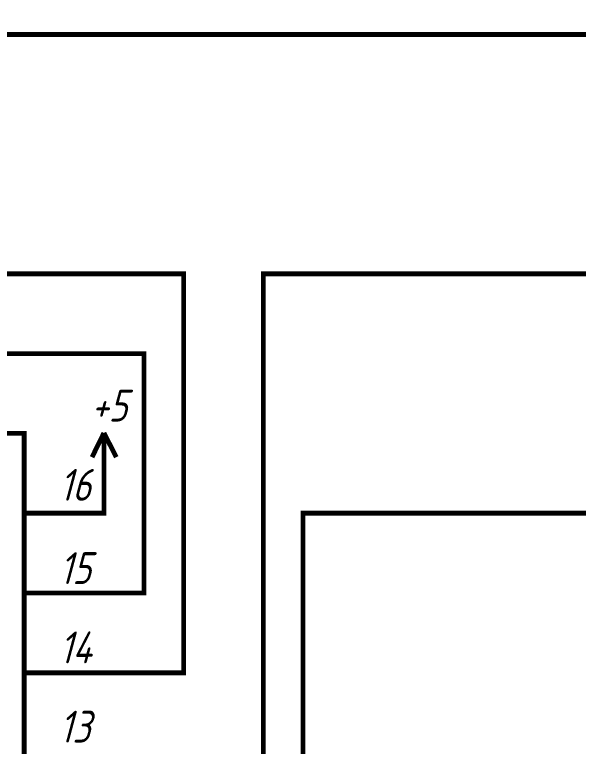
# Paper-space layout 'Layout1' of a CAD drawing. Extents: x -1 to 840, y -1 to 593.
# Drawn here: x 655.1 to 690.46, y 256.37 to 302.24 of the extents above; entities that cross this region are included whole.
import ezdxf

# ---------------------------------------------------------------- set-up
doc = ezdxf.new("R2010")
doc.units = 0
doc.header["$MEASUREMENT"] = 0
doc.layers.add('Sheet', color=255, linetype='CONTINUOUS')
doc.styles.add('GOST type A0', font='', dxfattribs={"oblique": 15, "height": 3.5})
doc.styles.get('GOST type A0').set_extended_font_data('GOST type A')

psp = doc.layouts.get("Layout1")

# ---------------------------------------------------------------- linework, layer by layer
at = {"layer": 'Sheet', "color": 7, "const_width": 0.3}
for points in [[(658.213, 265.983), (663.213, 265.983), (663.213, 280.988), (405.789, 280.988), (405.789, 340.978), (358.304, 340.978)], [(658.213, 260.981), (665.698, 260.981), (665.698, 285.99), (400.789, 285.99), (400.789, 335.977), (358.304, 335.977)], [(703.183, 300.995), (620.729, 300.995), (620.729, 250.977), (625.698, 250.977)], [(703.183, 285.99), (670.698, 285.99), (670.698, 223.483), (615.729, 223.483), (615.729, 245.976), (625.698, 245.976)], [(660.698, 276.017), (659.952, 274.495)], [(660.698, 276.017), (661.474, 274.495)], [(660.698, 273.501), (660.698, 276.017)], [(658.213, 270.985), (660.698, 270.985), (660.698, 273.501)], [(703.183, 270.985), (673.182, 270.985), (673.182, 218.481), (620.729, 218.481), (620.729, 240.974), (625.698, 240.974)], [(655.698, 270.985), (658.213, 270.985)], [(655.698, 265.983), (658.213, 265.983)], [(655.698, 260.981), (658.213, 260.981)]]:
    psp.add_lwpolyline(points, dxfattribs=at)
psp.add_lwpolyline([(628.213, 275.986), (655.698, 275.986), (655.698, 231.001), (628.213, 231.001), (628.213, 275.986)], close=True, dxfattribs=at)

# ---------------------------------------------------------------- texts
at = {"layer": 'Sheet', "color": 7, "style": 'GOST type A0', "oblique": 15}
for s, p in [('+5', (659.89, 276.732)), ('16', (657.903, 271.761)), ('15', (657.903, 266.542)), ('14', (657.903, 261.571)), ('13', (657.903, 256.601))]:
    psp.add_text(s, height=2, dxfattribs=at).set_placement(p)

doc.saveas('drawing.dxf')
